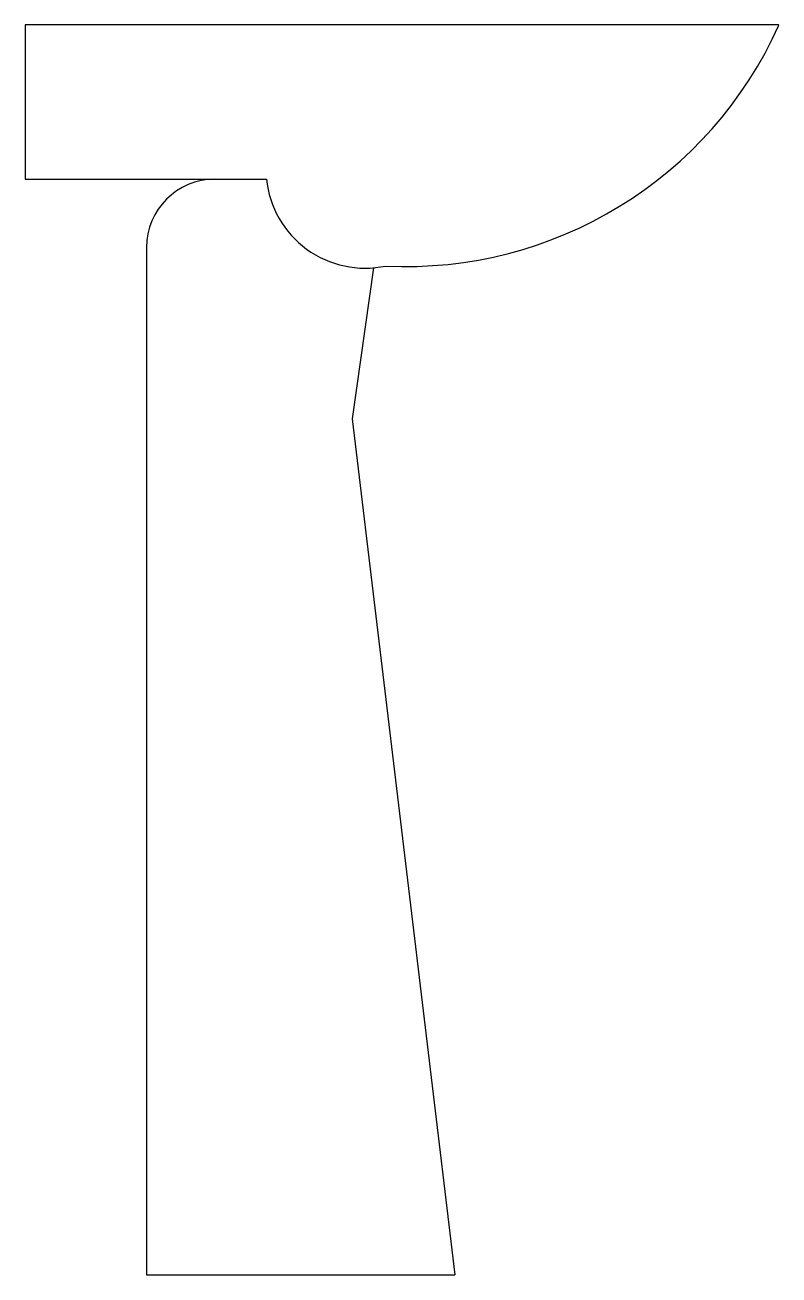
# Model space of a CAD drawing. Extents: x -0.071 to 0.369, y 0 to 0.73.
import ezdxf

# ---------------------------------------------------------------- set-up
doc = ezdxf.new("R2010")
doc.units = 0
doc.layers.add('SN', color=7, linetype='CONTINUOUS')

msp = doc.modelspace()

# ---------------------------------------------------------------- linework, layer by layer
at = {"layer": 'SN', "color": 0}
for p, q in [((0.36914, 0.73), (-0.07086, 0.73)), ((-0.07086, 0.73), (-0.07086, 0.64)), ((-0.07086, 0.64), (0.07, 0.64)), ((0, 0.6), (0, 0)), ((0.1326, 0.5882), (0.12, 0.5)), ((0.12, 0.5), (0.18, 0)), ((0, 0), (0.18, 0))]:
    msp.add_line(p, q, dxfattribs=at)
for centre, radius, start, end in [((0.15148, 0.82742), 0.23847, 267.15357, 335.88799), ((0.04, 0.6), 0.04, 90, 180), ((0.12761, 0.6459), 0.05791, 185.84558, 281.98312)]:
    msp.add_arc(centre, radius, start, end, dxfattribs=at)

doc.saveas('drawing.dxf')
